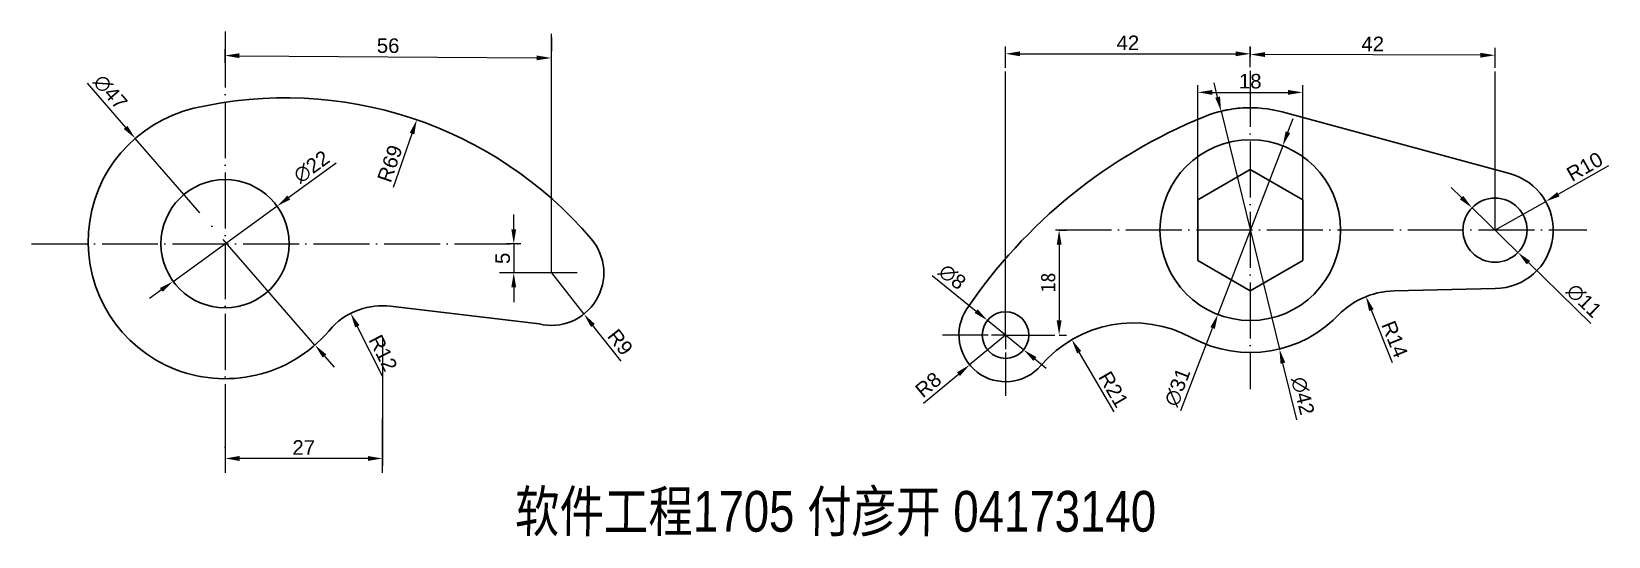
# Model space of a CAD drawing. Header units: millimetres. Extents: x 2342 to 3826, y 1446 to 1793.
# Drawn here: x 3111 to 3381.6, y 1445.8 to 1532.4 of the extents above; entities that cross this region are included whole.
import ezdxf

# ---------------------------------------------------------------- set-up
doc = ezdxf.new("R2010")
doc.units = ezdxf.units.MM
doc.linetypes.add('ACAD_ISO02W100', pattern=[15, 12, -3])
doc.linetypes.add('ACAD_ISO04W100', pattern=[30, 24, -3, 0, -3])
doc.layers.get('0').update_dxf_attribs({"lineweight": 30})
for name, color, linetype in [('点划线', 7, 'ACAD_ISO04W100'), ('细实线', 7, 'Continuous'), ('虚线', 7, 'ACAD_ISO02W100')]:
    doc.layers.add(name, color=color, linetype=linetype)
doc.layers.add('粗实线', color=7, linetype='Continuous', lineweight=30)
doc.styles.get("Standard").update_dxf_attribs({"font": 'arial.ttf'})
doc.dimstyles.new('ISO-25', dxfattribs={"dimtxt": 2.5, "dimasz": 2.5, "dimexe": 1.25, "dimexo": 0.625, "dimtad": 1, "dimtxsty": 'Standard', "dimcen": 2.5, "dimadec": 0, "dimazin": 0, "dimtfac": 1, "dimtmove": 0, "dimatfit": 3, "dimfxl": 1, "dimarcsym": 0})

# ---------------------------------------------------------------- blocks, each defined once
blk = doc.blocks.new('*D16')
at = {"layer": 'Defpoints', "color": 0, "linetype": 'Continuous', "lineweight": -3, "transparency": 16777216}
for p in [(3286.73, 1498.37), (3286.73, 1480.35), (3287.37, 1480.35)]:
    blk.add_point(p, dxfattribs=at)
at = {"layer": '虚线', "color": 0, "linetype": 'Continuous', "lineweight": -2, "transparency": 16777216}
for p, q in [((3287.36, 1498.37), (3288.62, 1498.37)), ((3287.37, 1495.87), (3287.37, 1482.85)), ((3287.36, 1480.35), (3288.62, 1480.35))]:
    blk.add_line(p, q, dxfattribs=at)
at = {"layer": '虚线', "color": 0, "linetype": 'Continuous', "lineweight": -3, "transparency": 16777216}
for points in [[(3286.96, 1495.87), (3287.79, 1495.87), (3287.37, 1498.37)], [(3286.96, 1482.85), (3287.79, 1482.85), (3287.37, 1480.35)]]:
    blk.add_solid(points, dxfattribs=at)
at = {"layer": '虚线', "color": 0, "linetype": 'Continuous', "lineweight": -3, "transparency": 16777216, "insert": (3285.48, 1489.36), "char_height": 2.5, "attachment_point": 5, "rotation": 90}
blk.add_mtext('{\\fFangSong|b0|i0|c0|p49;18}', dxfattribs=at)
blk = doc.blocks.new('*D17')
at = {"layer": 'Defpoints', "color": 0, "linetype": 'Continuous', "lineweight": -3, "transparency": 16777216}
for p in [(3320.17, 1528.59), (3278.17, 1525.54), (3320.17, 1525.67)]:
    blk.add_point(p, dxfattribs=at)
at = {"layer": '细实线', "color": 0, "linetype": 'Continuous', "lineweight": -2, "transparency": 16777216}
for p, q in [((3278.17, 1526.17), (3278.17, 1529.84)), ((3320.17, 1526.29), (3320.17, 1529.84)), ((3280.67, 1528.59), (3317.67, 1528.59))]:
    blk.add_line(p, q, dxfattribs=at)
at = {"layer": '细实线', "color": 0, "linetype": 'Continuous', "lineweight": -3, "transparency": 16777216}
for points in [[(3280.67, 1529.01), (3280.67, 1528.18), (3278.17, 1528.59)], [(3317.67, 1529.01), (3317.67, 1528.18), (3320.17, 1528.59)]]:
    blk.add_solid(points, dxfattribs=at)
at = {"layer": '细实线', "color": 0, "linetype": 'Continuous', "lineweight": -3, "transparency": 16777216, "insert": (3299.17, 1530.48), "char_height": 2.5, "attachment_point": 5}
blk.add_mtext('42', dxfattribs=at)
blk = doc.blocks.new('*D18')
at = {"layer": 'Defpoints', "color": 0, "linetype": 'Continuous', "lineweight": -3, "transparency": 16777216}
for p in [(3320.18, 1528.47), (3320.17, 1525.67), (3362.17, 1525.54)]:
    blk.add_point(p, dxfattribs=at)
at = {"layer": '细实线', "color": 0, "linetype": 'Continuous', "lineweight": -2, "transparency": 16777216}
for p, q in [((3320.18, 1526.29), (3320.19, 1529.72)), ((3362.18, 1526.17), (3362.19, 1529.6)), ((3359.68, 1528.35), (3322.68, 1528.47))]:
    blk.add_line(p, q, dxfattribs=at)
at = {"layer": '细实线', "color": 0, "linetype": 'Continuous', "lineweight": -3, "transparency": 16777216}
for points in [[(3322.68, 1528.88), (3322.68, 1528.05), (3320.18, 1528.47)], [(3359.68, 1528.77), (3359.68, 1527.94), (3362.18, 1528.35)]]:
    blk.add_solid(points, dxfattribs=at)
at = {"layer": '细实线', "color": 0, "linetype": 'Continuous', "lineweight": -3, "transparency": 16777216, "insert": (3341.19, 1530.29), "char_height": 2.5, "attachment_point": 5, "rotation": 359.8264}
blk.add_mtext('42', dxfattribs=at)
blk = doc.blocks.new('*D19')
at = {"layer": 'Defpoints', "color": 0, "linetype": 'Continuous', "lineweight": -3, "transparency": 16777216}
for p in [(3329.17, 1521.98), (3311.17, 1498.37), (3329.17, 1498.37)]:
    blk.add_point(p, dxfattribs=at)
at = {"layer": '细实线', "color": 0, "linetype": 'Continuous', "lineweight": -2, "transparency": 16777216}
for p, q in [((3311.17, 1499), (3311.17, 1523.23)), ((3313.67, 1521.98), (3326.67, 1521.98)), ((3329.17, 1499), (3329.17, 1523.23))]:
    blk.add_line(p, q, dxfattribs=at)
at = {"layer": '细实线', "color": 0, "linetype": 'Continuous', "lineweight": -3, "transparency": 16777216}
for points in [[(3313.67, 1522.39), (3313.67, 1521.56), (3311.17, 1521.98)], [(3326.67, 1522.39), (3326.67, 1521.56), (3329.17, 1521.98)]]:
    blk.add_solid(points, dxfattribs=at)
at = {"layer": '细实线', "color": 0, "linetype": 'Continuous', "lineweight": -3, "transparency": 16777216, "insert": (3320.17, 1523.88), "char_height": 2.5, "attachment_point": 5}
blk.add_mtext('18', dxfattribs=at)
blk = doc.blocks.new('*D20')
at = {"layer": 'Defpoints', "color": 0, "linetype": 'Continuous', "lineweight": -3, "transparency": 16777216}
for p in [(3275.07, 1482.87), (3281.28, 1477.82)]:
    blk.add_point(p, dxfattribs=at)
at = {"layer": '细实线', "color": 0, "linetype": 'Continuous', "lineweight": -2, "transparency": 16777216}
for p, q in [((3265.61, 1490.57), (3273.13, 1484.45)), ((3281.28, 1477.82), (3275.07, 1482.87)), ((3283.22, 1476.25), (3285.16, 1474.67))]:
    blk.add_line(p, q, dxfattribs=at)
at = {"layer": '细实线', "color": 0, "linetype": 'Continuous', "lineweight": -3, "transparency": 16777216}
for points in [[(3273.39, 1484.77), (3272.87, 1484.13), (3275.07, 1482.87)], [(3283.48, 1476.57), (3282.95, 1475.92), (3281.28, 1477.82)]]:
    blk.add_solid(points, dxfattribs=at)
at = {"layer": '细实线', "color": 0, "linetype": 'Continuous', "lineweight": -3, "transparency": 16777216, "insert": (3269.03, 1490.33), "char_height": 2.5, "attachment_point": 5, "rotation": 320.8795}
blk.add_mtext('∅8', dxfattribs=at)
blk = doc.blocks.new('*D21')
at = {"layer": 'Defpoints', "color": 0, "linetype": 'Continuous', "lineweight": -3, "transparency": 16777216}
for p in [(3278.17, 1480.35), (3272.02, 1475.24)]:
    blk.add_point(p, dxfattribs=at)
at = {"layer": '细实线', "color": 0, "linetype": 'Continuous', "lineweight": -2, "transparency": 16777216}
for p, q in [((3278.17, 1480.35), (3272.02, 1475.24)), ((3264.1, 1468.67), (3270.1, 1473.64))]:
    blk.add_line(p, q, dxfattribs=at)
at = {"layer": '细实线', "color": 0, "linetype": 'Continuous', "lineweight": -3, "transparency": 16777216}
blk.add_solid([(3269.83, 1473.96), (3270.36, 1473.32), (3272.02, 1475.24)], dxfattribs=at)
at = {"layer": '细实线', "color": 0, "linetype": 'Continuous', "lineweight": -3, "transparency": 16777216, "insert": (3264.92, 1471.82), "char_height": 2.5, "attachment_point": 5, "rotation": 39.6963}
blk.add_mtext('R8', dxfattribs=at)
blk = doc.blocks.new('*D22')
at = {"layer": 'Defpoints', "color": 0, "linetype": 'Continuous', "lineweight": -3, "transparency": 16777216}
for p in [(3325.74, 1512.81), (3314.61, 1483.88)]:
    blk.add_point(p, dxfattribs=at)
at = {"layer": '细实线', "color": 0, "linetype": 'Continuous', "lineweight": -2, "transparency": 16777216}
for p, q in [((3326.64, 1515.15), (3327.54, 1517.48)), ((3325.74, 1512.81), (3314.61, 1483.88)), ((3308.26, 1467.39), (3313.71, 1481.55))]:
    blk.add_line(p, q, dxfattribs=at)
at = {"layer": '细实线', "color": 0, "linetype": 'Continuous', "lineweight": -3, "transparency": 16777216}
for points in [[(3326.25, 1515.3), (3327.03, 1515), (3325.74, 1512.81)], [(3313.32, 1481.7), (3314.1, 1481.4), (3314.61, 1483.88)]]:
    blk.add_solid(points, dxfattribs=at)
at = {"layer": '细实线', "color": 0, "linetype": 'Continuous', "lineweight": -3, "transparency": 16777216, "insert": (3307.69, 1471.4), "char_height": 2.5, "attachment_point": 5, "rotation": 68.9466}
blk.add_mtext('∅31', dxfattribs=at)
blk = doc.blocks.new('*D26')
at = {"layer": 'Defpoints', "color": 0, "linetype": 'Continuous', "lineweight": -3, "transparency": 16777216}
for p in [(3358.23, 1502.18), (3366.12, 1494.51)]:
    blk.add_point(p, dxfattribs=at)
at = {"layer": '细实线', "color": 0, "linetype": 'Continuous', "lineweight": -2, "transparency": 16777216}
for p, q in [((3356.44, 1503.93), (3354.65, 1505.67)), ((3358.23, 1502.18), (3366.12, 1494.51)), ((3378.61, 1482.36), (3367.91, 1492.77))]:
    blk.add_line(p, q, dxfattribs=at)
at = {"layer": '细实线', "color": 0, "linetype": 'Continuous', "lineweight": -3, "transparency": 16777216}
for points in [[(3356.73, 1504.23), (3356.15, 1503.63), (3358.23, 1502.18)], [(3368.2, 1493.07), (3367.62, 1492.47), (3366.12, 1494.51)]]:
    blk.add_solid(points, dxfattribs=at)
at = {"layer": '细实线', "color": 0, "linetype": 'Continuous', "lineweight": -3, "transparency": 16777216, "insert": (3377.45, 1486.24), "char_height": 2.5, "attachment_point": 5, "rotation": 315.7829}
blk.add_mtext('∅11', dxfattribs=at)
blk = doc.blocks.new('*D27')
at = {"layer": 'Defpoints', "color": 0, "linetype": 'Continuous', "lineweight": -3, "transparency": 16777216}
for p in [(3370.88, 1503.27), (3362.17, 1498.35)]:
    blk.add_point(p, dxfattribs=at)
at = {"layer": '细实线', "color": 0, "linetype": 'Continuous', "lineweight": -2, "transparency": 16777216}
for p, q in [((3381.65, 1509.35), (3373.06, 1504.5)), ((3362.17, 1498.35), (3370.88, 1503.27))]:
    blk.add_line(p, q, dxfattribs=at)
at = {"layer": '细实线', "color": 0, "linetype": 'Continuous', "lineweight": -3, "transparency": 16777216}
blk.add_solid([(3372.85, 1504.86), (3373.26, 1504.13), (3370.88, 1503.27)], dxfattribs=at)
at = {"layer": '细实线', "color": 0, "linetype": 'Continuous', "lineweight": -3, "transparency": 16777216, "insert": (3377.57, 1509.23), "char_height": 2.5, "attachment_point": 5, "rotation": 29.4629}
blk.add_mtext('R10', dxfattribs=at)
blk = doc.blocks.new('*D29')
at = {"layer": 'Defpoints', "color": 0, "linetype": 'Continuous', "lineweight": -3, "transparency": 16777216}
for p in [(3340.03, 1486.94), (3345.22, 1473.94)]:
    blk.add_point(p, dxfattribs=at)
at = {"layer": '细实线', "color": 0, "linetype": 'Continuous', "lineweight": -2, "transparency": 16777216}
blk.add_line((3344.56, 1475.6), (3340.96, 1484.62), dxfattribs=at)
at = {"layer": '细实线', "color": 0, "linetype": 'Continuous', "lineweight": -3, "transparency": 16777216}
blk.add_solid([(3341.35, 1484.77), (3340.57, 1484.46), (3340.03, 1486.94)], dxfattribs=at)
at = {"layer": '细实线', "color": 0, "linetype": 'Continuous', "lineweight": -3, "transparency": 16777216, "insert": (3344.97, 1479.64), "char_height": 2.5, "attachment_point": 5, "rotation": 291.7715}
blk.add_mtext('R14', dxfattribs=at)
blk = doc.blocks.new('*D30')
at = {"layer": 'Defpoints', "color": 0, "linetype": 'Continuous', "lineweight": -3, "transparency": 16777216}
for p in [(3315.17, 1518.74), (3325.18, 1477.95)]:
    blk.add_point(p, dxfattribs=at)
at = {"layer": '细实线', "color": 0, "linetype": 'Continuous', "lineweight": -2, "transparency": 16777216}
for p, q in [((3314.57, 1521.17), (3313.98, 1523.6)), ((3315.17, 1518.74), (3325.18, 1477.95)), ((3328.16, 1465.79), (3325.77, 1475.53))]:
    blk.add_line(p, q, dxfattribs=at)
at = {"layer": '细实线', "color": 0, "linetype": 'Continuous', "lineweight": -3, "transparency": 16777216}
for points in [[(3314.98, 1521.27), (3314.17, 1521.07), (3315.17, 1518.74)], [(3326.18, 1475.63), (3325.37, 1475.43), (3325.18, 1477.95)]]:
    blk.add_solid(points, dxfattribs=at)
at = {"layer": '细实线', "color": 0, "linetype": 'Continuous', "lineweight": -3, "transparency": 16777216, "insert": (3329.18, 1469.91), "char_height": 2.5, "attachment_point": 5, "rotation": 283.7875}
blk.add_mtext('∅42', dxfattribs=at)
blk = doc.blocks.new('*D31')
at = {"layer": 'Defpoints', "color": 0, "linetype": 'Continuous', "lineweight": -3, "transparency": 16777216}
for p in [(3289.55, 1479.56), (3300.15, 1461.43)]:
    blk.add_point(p, dxfattribs=at)
at = {"layer": '细实线', "color": 0, "linetype": 'Continuous', "lineweight": -2, "transparency": 16777216}
blk.add_line((3296.79, 1467.18), (3290.81, 1477.4), dxfattribs=at)
at = {"layer": '细实线', "color": 0, "linetype": 'Continuous', "lineweight": -3, "transparency": 16777216}
blk.add_solid([(3291.17, 1477.61), (3290.45, 1477.19), (3289.55, 1479.56)], dxfattribs=at)
at = {"layer": '细实线', "color": 0, "linetype": 'Continuous', "lineweight": -3, "transparency": 16777216, "insert": (3296.71, 1471.04), "char_height": 2.5, "attachment_point": 5, "rotation": 300.3235}
blk.add_mtext('R21', dxfattribs=at)
blk = doc.blocks.new('*D32')
at = {"layer": 'Defpoints', "color": 0, "linetype": 'Continuous', "lineweight": -3, "transparency": 16777216}
for p in [(3177.14, 1517.27), (3154.61, 1452.06)]:
    blk.add_point(p, dxfattribs=at)
at = {"layer": '细实线', "color": 0, "linetype": 'Continuous', "lineweight": -2, "transparency": 16777216}
blk.add_line((3173.15, 1505.72), (3176.33, 1514.91), dxfattribs=at)
at = {"layer": '细实线', "color": 0, "linetype": 'Continuous', "lineweight": -3, "transparency": 16777216}
blk.add_solid([(3175.93, 1515.05), (3176.72, 1514.77), (3177.14, 1517.27)], dxfattribs=at)
at = {"layer": '细实线', "color": 0, "linetype": 'Continuous', "lineweight": -3, "transparency": 16777216, "insert": (3172.53, 1509.75), "char_height": 2.5, "attachment_point": 5, "rotation": 70.9349}
blk.add_mtext('R69', dxfattribs=at)
blk = doc.blocks.new('*D33')
at = {"layer": 'Defpoints', "color": 0, "linetype": 'ACAD_ISO04W100', "lineweight": -3, "transparency": 16777216}
for p in [(3153.15, 1502.47), (3135.33, 1489.56)]:
    blk.add_point(p, dxfattribs=at)
at = {"layer": '点划线', "color": 0, "linetype": 'ACAD_ISO04W100', "lineweight": -2, "transparency": 16777216}
for p, q in [((3163.29, 1509.82), (3155.17, 1503.93)), ((3135.33, 1489.56), (3153.15, 1502.47)), ((3133.31, 1488.09), (3131.28, 1486.63))]:
    blk.add_line(p, q, dxfattribs=at)
at = {"layer": '点划线', "color": 0, "linetype": 'ACAD_ISO04W100', "lineweight": -3, "transparency": 16777216}
for points in [[(3154.93, 1504.27), (3155.42, 1503.6), (3153.15, 1502.47)], [(3133.06, 1488.43), (3133.55, 1487.76), (3135.33, 1489.56)]]:
    blk.add_solid(points, dxfattribs=at)
at = {"layer": '点划线', "color": 0, "linetype": 'ACAD_ISO04W100', "lineweight": -3, "transparency": 16777216, "insert": (3159.09, 1509.2), "char_height": 2.5, "attachment_point": 5, "rotation": 35.9193}
blk.add_mtext('∅22', dxfattribs=at)
blk = doc.blocks.new('*D34')
at = {"layer": 'Defpoints', "color": 0, "linetype": 'ACAD_ISO04W100', "lineweight": -3, "transparency": 16777216}
for p in [(3128.81, 1514.09), (3159.67, 1478.64)]:
    blk.add_point(p, dxfattribs=at)
at = {"layer": '点划线', "color": 0, "linetype": 'ACAD_ISO04W100', "lineweight": -2, "transparency": 16777216}
for p, q in [((3120.57, 1523.55), (3127.17, 1515.97)), ((3159.67, 1478.64), (3128.81, 1514.09)), ((3161.31, 1476.75), (3162.95, 1474.86))]:
    blk.add_line(p, q, dxfattribs=at)
at = {"layer": '点划线', "color": 0, "linetype": 'ACAD_ISO04W100', "lineweight": -3, "transparency": 16777216}
for points in [[(3127.48, 1516.25), (3126.85, 1515.7), (3128.81, 1514.09)], [(3161.62, 1477.02), (3160.99, 1476.48), (3159.67, 1478.64)]]:
    blk.add_solid(points, dxfattribs=at)
at = {"layer": '点划线', "color": 0, "linetype": 'ACAD_ISO04W100', "lineweight": -3, "transparency": 16777216, "insert": (3124.54, 1522), "char_height": 2.5, "attachment_point": 5, "rotation": 311.0356}
blk.add_mtext('∅47', dxfattribs=at)
blk = doc.blocks.new('*D35')
at = {"layer": 'Defpoints', "color": 0, "linetype": 'ACAD_ISO04W100', "lineweight": -3, "transparency": 16777216}
for p in [(3165.79, 1484.08), (3171.24, 1473.38)]:
    blk.add_point(p, dxfattribs=at)
at = {"layer": '点划线', "color": 0, "linetype": 'ACAD_ISO04W100', "lineweight": -2, "transparency": 16777216}
blk.add_line((3171.33, 1473.2), (3166.93, 1481.85), dxfattribs=at)
at = {"layer": '点划线', "color": 0, "linetype": 'ACAD_ISO04W100', "lineweight": -3, "transparency": 16777216}
blk.add_solid([(3167.3, 1482.04), (3166.56, 1481.66), (3165.79, 1484.08)], dxfattribs=at)
at = {"layer": '点划线', "color": 0, "linetype": 'ACAD_ISO04W100', "lineweight": -3, "transparency": 16777216, "insert": (3171.37, 1477.27), "char_height": 2.5, "attachment_point": 5, "rotation": 296.9787}
blk.add_mtext('R12', dxfattribs=at)
blk = doc.blocks.new('*D36')
at = {"layer": 'Defpoints', "color": 0, "linetype": 'ACAD_ISO04W100', "lineweight": -3, "transparency": 16777216}
for p in [(3200.24, 1491.01), (3205.82, 1483.95)]:
    blk.add_point(p, dxfattribs=at)
at = {"layer": '点划线', "color": 0, "linetype": 'ACAD_ISO04W100', "lineweight": -2, "transparency": 16777216}
for p, q in [((3200.24, 1491.01), (3205.82, 1483.95)), ((3212.19, 1475.88), (3207.36, 1481.99))]:
    blk.add_line(p, q, dxfattribs=at)
at = {"layer": '点划线', "color": 0, "linetype": 'ACAD_ISO04W100', "lineweight": -3, "transparency": 16777216}
blk.add_solid([(3207.69, 1482.25), (3207.04, 1481.73), (3205.82, 1483.95)], dxfattribs=at)
at = {"layer": '点划线', "color": 0, "linetype": 'ACAD_ISO04W100', "lineweight": -3, "transparency": 16777216, "insert": (3212.04, 1479.13), "char_height": 2.5, "attachment_point": 5, "rotation": 308.2846}
blk.add_mtext('R9', dxfattribs=at)
blk = doc.blocks.new('*D37')
at = {"layer": 'Defpoints', "color": 0, "linetype": 'Continuous', "lineweight": -3, "transparency": 16777216}
for p in [(3195.62, 1496.01), (3193.78, 1491.01), (3195.62, 1491.01)]:
    blk.add_point(p, dxfattribs=at)
at = {"layer": '细实线', "color": 0, "linetype": 'Continuous', "lineweight": -2, "transparency": 16777216}
for p, q in [((3193.78, 1498.51), (3193.78, 1501.01)), ((3195, 1496.01), (3192.53, 1496.01)), ((3193.78, 1496.01), (3193.78, 1491.01)), ((3195, 1491.01), (3192.53, 1491.01)), ((3193.78, 1488.51), (3193.78, 1486.01))]:
    blk.add_line(p, q, dxfattribs=at)
at = {"layer": '细实线', "color": 0, "linetype": 'Continuous', "lineweight": -3, "transparency": 16777216}
for points in [[(3193.36, 1498.51), (3194.2, 1498.51), (3193.78, 1496.01)], [(3193.36, 1488.51), (3194.2, 1488.51), (3193.78, 1491.01)]]:
    blk.add_solid(points, dxfattribs=at)
at = {"layer": '细实线', "color": 0, "linetype": 'Continuous', "lineweight": -3, "transparency": 16777216, "insert": (3191.88, 1493.51), "char_height": 2.5, "attachment_point": 5, "rotation": 90}
blk.add_mtext('5', dxfattribs=at)
blk = doc.blocks.new('*D38')
at = {"layer": 'Defpoints', "color": 0, "linetype": 'Continuous', "lineweight": -3, "transparency": 16777216}
for p in [(3144.24, 1532.41), (3200.24, 1532), (3200.21, 1527.88)]:
    blk.add_point(p, dxfattribs=at)
at = {"layer": '细实线', "color": 0, "linetype": 'Continuous', "lineweight": -2, "transparency": 16777216}
for p, q in [((3144.23, 1531.79), (3144.2, 1527.04)), ((3200.23, 1531.38), (3200.2, 1526.63)), ((3146.71, 1528.27), (3197.71, 1527.9))]:
    blk.add_line(p, q, dxfattribs=at)
at = {"layer": '细实线', "color": 0, "linetype": 'Continuous', "lineweight": -3, "transparency": 16777216}
for points in [[(3146.71, 1528.69), (3146.71, 1527.85), (3144.21, 1528.29)], [(3197.71, 1528.31), (3197.71, 1527.48), (3200.21, 1527.88)]]:
    blk.add_solid(points, dxfattribs=at)
at = {"layer": '细实线', "color": 0, "linetype": 'Continuous', "lineweight": -3, "transparency": 16777216, "insert": (3172.22, 1529.98), "char_height": 2.5, "attachment_point": 5, "rotation": 359.5812}
blk.add_mtext('56', dxfattribs=at)
blk = doc.blocks.new('*D39')
at = {"layer": 'Defpoints', "color": 0, "linetype": 'Continuous', "lineweight": -3, "transparency": 16777216}
for p in [(3171.24, 1480.48), (3144.24, 1466.01), (3144.24, 1459.18)]:
    blk.add_point(p, dxfattribs=at)
at = {"layer": '细实线', "color": 0, "linetype": 'Continuous', "lineweight": -2, "transparency": 16777216}
for p, q in [((3171.24, 1479.86), (3171.24, 1457.93)), ((3144.24, 1465.38), (3144.24, 1457.93)), ((3168.74, 1459.18), (3146.74, 1459.18))]:
    blk.add_line(p, q, dxfattribs=at)
at = {"layer": '细实线', "color": 0, "linetype": 'Continuous', "lineweight": -3, "transparency": 16777216}
for points in [[(3146.74, 1459.6), (3146.74, 1458.76), (3144.24, 1459.18)], [(3168.74, 1459.6), (3168.74, 1458.76), (3171.24, 1459.18)]]:
    blk.add_solid(points, dxfattribs=at)
at = {"layer": '细实线', "color": 0, "linetype": 'Continuous', "lineweight": -3, "transparency": 16777216, "insert": (3157.74, 1461.06), "char_height": 2.5, "attachment_point": 5}
blk.add_mtext('27', dxfattribs=at)

msp = doc.modelspace()

# ---------------------------------------------------------------- linework, layer by layer
at = {"linetype": 'ByBlock'}
msp.add_line((3362.174, 1488.349), (3344.889, 1487.934), dxfattribs=at)
msp.add_line((3198.127, 1482.266), (3172.657, 1485.297))
msp.add_lwpolyline([(3329.174, 1503.545), (3320.174, 1508.741), (3311.174, 1503.545), (3311.174, 1493.153), (3320.174, 1487.956), (3329.174, 1493.153)], close=True, dxfattribs=at)
for centre, radius in [((3320.174, 1498.349), 15.5), ((3362.174, 1498.349), 5.5), ((3278.174, 1480.349), 4)]:
    msp.add_circle(centre, radius, dxfattribs=at)
msp.add_circle((3144.239, 1496.015), 11)
for centre, radius, start, end in [((3154.606, 1452.058), 69, 40.48681, 103.16987), ((3144.239, 1496.361), 23.5, 103.16987, 321.65009), ((3200.239, 1491.015), 9, 256.4255, 40.48681), ((3171.239, 1473.381), 12, 83.21275, 135.57802)]:
    msp.add_arc(centre, radius, start, end)
for centre, radius, start, end in [((3320.174, 1498.349), 21, 86.76213, 112.06275), ((3346.092, 1434.401), 90, 112.06275, 145.92114), ((3362.174, 1498.349), 10, 270, 75.73075), ((3345.224, 1473.939), 14, 91.37276, 138.31754), ((3278.174, 1480.349), 8, 145.92114, 319.27534), ((3320.174, 1498.349), 21, 241.52859, 317.45832), ((3300.152, 1461.428), 21, 61.52859, 139.27534)]:
    msp.add_arc(centre, radius, start, end, dxfattribs=at)
at = {"layer": '点划线', "linetype": 'ACAD_ISO04W100', "lineweight": -3, "ltscale": 0.4}
for p, q in [((3144.239, 1532.412), (3144.239, 1456.69)), ((3320.174, 1525.668), (3320.174, 1471.08)), ((3286.735, 1498.374), (3377.921, 1498.374)), ((3111.027, 1496.015), (3195.623, 1496.015))]:
    msp.add_line(p, q, dxfattribs=at)
at = {"layer": '粗实线', "linetype": 'Continuous', "lineweight": 30}
msp.add_line((3364.639, 1508.04), (3325.675, 1518.616), dxfattribs=at)
for centre, radius, start, end in [((3320.174, 1498.349), 21, 74.81508, 112.06275), ((3362.174, 1498.349), 10, 270, 75.73075), ((3320.174, 1498.349), 21, 241.52859, 317.45832)]:
    msp.add_arc(centre, radius, start, end, dxfattribs=at)
at = {"layer": '细实线', "linetype": 'Continuous', "lineweight": -3}
for p, q in [((3200.239, 1491.015), (3200.239, 1532.003)), ((3278.174, 1480.349), (3278.174, 1525.541)), ((3362.174, 1498.374), (3362.174, 1525.541)), ((3204.635, 1491.015), (3191.321, 1491.015)), ((3274.174, 1480.349), (3267.377, 1480.349)), ((3278.174, 1476.349), (3278.174, 1469.935)), ((3171.239, 1456.69), (3171.239, 1466.008))]:
    msp.add_line(p, q, dxfattribs=at)
at = {"layer": '虚线', "linetype": 'ACAD_ISO02W100', "lineweight": -3, "ltscale": 0.2}
for q in [(3274.174, 1480.349), (3278.174, 1476.349)]:
    msp.add_line((3278.174, 1480.349), q, dxfattribs=at)
at = {"layer": '虚线', "linetype": 'Continuous', "lineweight": -3}
msp.add_line((3278.174, 1480.349), (3286.608, 1480.349), dxfattribs=at)

# ---------------------------------------------------------------- texts
at = {"layer": '细实线', "linetype": 'Continuous', "lineweight": -3, "oblique": 0.8, "width": 0.8}
msp.add_text('软件工程1705 付彦开 04173140', height=7, dxfattribs=at).set_placement((3193.949, 1446.616))

# ---------------------------------------------------------------- dimensions: what is measured, and where the dimension line sits
at = {"layer": '点划线', "linetype": 'ACAD_ISO04W100', "lineweight": -3}
for p1, p2, picture, middle in [((3159.667, 1478.635), (3128.81, 1514.088), '*D34', (3124.536, 1522.001)), ((3135.331, 1489.561), (3153.147, 1502.468), '*D33', (3159.087, 1509.205))]:
    dim = msp.add_diameter_dim_2p(p1=p1, p2=p2, dimstyle='ISO-25', dxfattribs=at)
    dim.commit()
    dim.dimension.update_dxf_attribs({"geometry": picture, "text_midpoint": middle})
dim = msp.add_radius_dim(center=(3200.239, 1491.015), mpoint=(3205.815, 1483.95), dimstyle='ISO-25', dxfattribs=at)
dim.commit()
dim.dimension.update_dxf_attribs({"geometry": '*D36', "text_midpoint": (3212.043, 1479.129)})
dim = msp.add_radius_dim(center=(3171.239, 1473.381), mpoint=(3165.795, 1484.075), dimstyle='ISO-25', dxfattribs=at)
dim.commit()
dim.dimension.update_dxf_attribs({"geometry": '*D35', "text_midpoint": (3169.696, 1476.412), "dimtype": 164})
at = {"layer": '细实线', "linetype": 'Continuous', "lineweight": -3}
for p1, p2, distance, picture, middle in [((3144.239, 1532.412), (3200.239, 1532.003), -4.125, '*D38', (3172.223, 1529.984)), ((3362.174, 1525.541), (3320.174, 1525.668), -2.806, '*D18', (3341.189, 1530.29))]:
    dim = msp.add_aligned_dim(p1=p1, p2=p2, distance=distance, dimstyle='ISO-25', dxfattribs=at)
    dim.commit()
    dim.dimension.update_dxf_attribs({"geometry": picture, "text_midpoint": middle})
for base, p1, p2, picture, middle in [((3320.174, 1528.595), (3278.174, 1525.541), (3320.174, 1525.668), '*D17', (3299.174, 1530.475)), ((3329.174, 1521.978), (3311.174, 1498.374), (3329.174, 1498.374), '*D19', (3320.174, 1523.88)), ((3144.239, 1459.181), (3171.239, 1480.485), (3144.239, 1466.008), '*D39', (3157.739, 1461.061))]:
    dim = msp.add_linear_dim(base=base, p1=p1, p2=p2, dimstyle='ISO-25', dxfattribs=at)
    dim.commit()
    dim.dimension.update_dxf_attribs({"geometry": picture, "text_midpoint": middle})
dim = msp.add_diameter_dim_2p(p1=(3315.17, 1518.744), p2=(3325.179, 1477.954), dimstyle='ISO-25', dxfattribs=at)
dim.commit()
dim.dimension.update_dxf_attribs({"geometry": '*D30', "text_midpoint": (3329.182, 1469.913)})
for center, mpoint, picture, middle in [((3154.606, 1452.058), (3177.144, 1517.273), '*D32', (3174.33, 1509.131)), ((3362.174, 1498.349), (3370.881, 1503.267), '*D27', (3378.504, 1507.574)), ((3345.224, 1473.939), (3340.031, 1486.94), '*D29', (3343.224, 1478.947)), ((3300.152, 1461.428), (3289.55, 1479.555), '*D31', (3295.085, 1470.092))]:
    dim = msp.add_radius_dim(center=center, mpoint=mpoint, dimstyle='ISO-25', dxfattribs=at)
    dim.commit()
    dim.dimension.update_dxf_attribs({"geometry": picture, "text_midpoint": middle, "dimtype": 164})
for p1, p2, picture, middle in [((3325.743, 1512.814), (3314.606, 1483.883), '*D22', (3309.527, 1470.688)), ((3358.233, 1502.184), (3366.116, 1494.513), '*D26', (3376.074, 1484.824)), ((3281.278, 1477.825), (3275.071, 1482.873), '*D20', (3267.786, 1488.798))]:
    dim = msp.add_diameter_dim_2p(p1=p1, p2=p2, dimstyle='ISO-25', dxfattribs=at)
    dim.commit()
    dim.dimension.update_dxf_attribs({"geometry": picture, "text_midpoint": middle, "dimtype": 163})
dim = msp.add_linear_dim(base=(3193.779, 1491.015), p1=(3195.623, 1496.015), p2=(3195.623, 1491.015), angle=90, dimstyle='ISO-25', dxfattribs=at)
dim.commit()
dim.dimension.update_dxf_attribs({"geometry": '*D37', "text_midpoint": (3191.883, 1493.515)})
dim = msp.add_radius_dim(center=(3278.174, 1480.349), mpoint=(3272.019, 1475.239), dimstyle='ISO-25', dxfattribs=at)
dim.commit()
dim.dimension.update_dxf_attribs({"geometry": '*D21', "text_midpoint": (3264.923, 1471.82)})
at = {"layer": '虚线', "linetype": 'Continuous', "lineweight": -3}
dim = msp.add_linear_dim(base=(3287.372, 1480.349), p1=(3286.735, 1498.374), p2=(3286.735, 1480.349), angle=90, text='{\\fFangSong|b0|i0|c0|p49;18}', dimstyle='ISO-25', dxfattribs=at)
dim.commit()
dim.dimension.update_dxf_attribs({"geometry": '*D16', "text_midpoint": (3285.482, 1489.361)})

doc.saveas('drawing.dxf')
